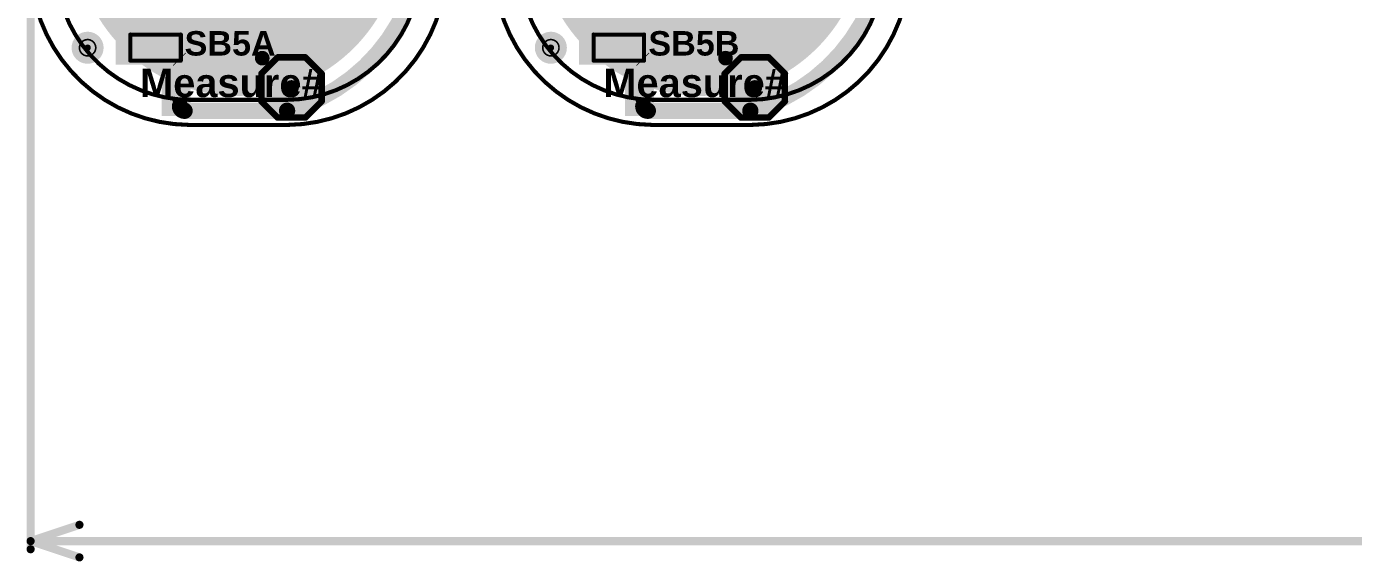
# Model space of a CAD drawing. Header units: inches. Extents: x -4.2 to 12.6, y -6.1 to 3.
# Drawn here: x -3.723 to -2.094, y -6.019 to -5.362 of the extents above; entities that cross this region are included whole.
import ezdxf

# ---------------------------------------------------------------- set-up
doc = ezdxf.new("R2010")
doc.units = ezdxf.units.IN
doc.header["$MEASUREMENT"] = 0
for name, color, linetype in [('Board Outline', 216, 'Continuous'), ('Bottom Layer', 5, 'Continuous'), ('Bottom Overlay', 54, 'Continuous'), ('Bottom Paste', 16, 'Continuous'), ('Dimension', 6, 'Continuous'), ('Drill Drawing', 1, 'Continuous'), ('Flex_Ribbon Bottom Coverlay', 6, 'Continuous'), ('Flex_Ribbon Top Overlay', 2, 'Continuous'), ('Pad Holes', 156, 'Continuous'), ('Top Layer', 1, 'Continuous'), ('Top Paste', 8, 'Continuous'), ('Top Solder', 216, 'Continuous'), ('Via Holes', 16, 'Continuous')]:
    doc.layers.add(name, color=color, linetype=linetype)
doc.styles.add('Arial_Bold', font='', dxfattribs={"height": 0.2})
doc.styles.get('Arial_Bold').set_extended_font_data('Arial', bold=True)

# ---------------------------------------------------------------- blocks, each defined once
blk = doc.blocks.new('_EMG________B_2')
at = {"layer": 'Bottom Layer'}
h = blk.add_hatch(color=5, dxfattribs=at)
edge = h.paths.add_edge_path()
edge.add_arc((0, 0.3932), 0.1969, 0, 360)
h = blk.add_hatch(color=5, dxfattribs=at)
edge = h.paths.add_edge_path()
edge.add_arc((-0.1142, 0.0005), 0.0827, 90, 270)
edge.add_line((-0.1142, -0.0822), (0.1142, -0.0822))
edge.add_arc((0.1142, 0.0005), 0.0827, 270, 450)
edge.add_line((0.1142, 0.0832), (-0.1142, 0.0832))
h = blk.add_hatch(color=5, dxfattribs=at)
edge = h.paths.add_edge_path()
edge.add_arc((0, -0.3932), 0.1969, 0, 360)
at = {"layer": 'Bottom Paste'}
h = blk.add_hatch(color=16, dxfattribs=at)
edge = h.paths.add_edge_path()
edge.add_arc((0, 0.3932), 0.1969, 0, 360)
h = blk.add_hatch(color=16, dxfattribs=at)
edge = h.paths.add_edge_path()
edge.add_arc((-0.1142, 0.0005), 0.0827, 90, 270)
edge.add_line((-0.1142, -0.0822), (0.1142, -0.0822))
edge.add_arc((0.1142, 0.0005), 0.0827, 270, 450)
edge.add_line((0.1142, 0.0832), (-0.1142, 0.0832))
h = blk.add_hatch(color=16, dxfattribs=at)
edge = h.paths.add_edge_path()
edge.add_arc((0, -0.3932), 0.1969, 0, 360)
at = {"layer": 'Flex_Ribbon Bottom Coverlay'}
h = blk.add_hatch(color=6, dxfattribs=at)
edge = h.paths.add_edge_path()
edge.add_arc((0, 0.3932), 0.2009, 0, 360)
h = blk.add_hatch(color=6, dxfattribs=at)
edge = h.paths.add_edge_path()
edge.add_arc((0, 0.3932), 0.2009, 0, 360)
h = blk.add_hatch(color=6, dxfattribs=at)
edge = h.paths.add_edge_path()
edge.add_arc((-0.1142, 0.0005), 0.0867, 90, 270)
edge.add_line((-0.1142, -0.0862), (0.1142, -0.0862))
edge.add_arc((0.1142, 0.0005), 0.0867, 270, 450)
edge.add_line((0.1142, 0.0872), (-0.1142, 0.0872))
h = blk.add_hatch(color=6, dxfattribs=at)
edge = h.paths.add_edge_path()
edge.add_arc((-0.1142, 0.0005), 0.0867, 90, 270)
edge.add_line((-0.1142, -0.0862), (0.1142, -0.0862))
edge.add_arc((0.1142, 0.0005), 0.0867, 270, 450)
edge.add_line((0.1142, 0.0872), (-0.1142, 0.0872))
h = blk.add_hatch(color=6, dxfattribs=at)
edge = h.paths.add_edge_path()
edge.add_arc((0, -0.3932), 0.2009, 0, 360)
h = blk.add_hatch(color=6, dxfattribs=at)
edge = h.paths.add_edge_path()
edge.add_arc((0, -0.3932), 0.2009, 0, 360)
at = {"layer": 'Bottom Overlay'}
for points in [[(-0.2237, 0.4317, 0.005, 0.005, -0.414214), (-0.0603, 0.5989, 0.005, 0.005, 0)], [(-0.0603, 0.5989, 0.005, 0.005, 0), (0.0603, 0.5989, 0.005, 0.005, 0)], [(0.0603, 0.5989, 0.005, 0.005, -0.414214), (0.2238, 0.4317, 0.005, 0.005, 0)], [(-0.2237, -0.4317, 0.005, 0.005, 0), (-0.2237, 0.4317, 0.005, 0.005, 0)], [(0.2238, -0.4317, 0.005, 0.005, 0), (0.2238, 0.4317, 0.005, 0.005, 0)], [(-0.0603, -0.5989, 0.005, 0.005, -0.414214), (-0.2237, -0.4317, 0.005, 0.005, 0)], [(0.2238, -0.4317, 0.005, 0.005, -0.414214), (0.0603, -0.5989, 0.005, 0.005, 0)], [(-0.0603, -0.5989, 0.005, 0.005, 0), (0.0603, -0.5989, 0.005, 0.005, 0)]]:
    blk.add_lwpolyline(points, format="xyseb", dxfattribs=at)
for points in [[(-0.0615, 0.5989, 0.0025, 0.0025, 1), (-0.059, 0.5989, 0.0025, 0.0025, 1)], [(-0.0615, 0.5989, 0.0025, 0.0025, 1), (-0.059, 0.5989, 0.0025, 0.0025, 1)], [(0.059, 0.5989, 0.0025, 0.0025, 1), (0.0615, 0.5989, 0.0025, 0.0025, 1)], [(0.059, 0.5989, 0.0025, 0.0025, 1), (0.0615, 0.5989, 0.0025, 0.0025, 1)], [(-0.225, 0.4317, 0.0025, 0.0025, 1), (-0.2225, 0.4317, 0.0025, 0.0025, 1)], [(-0.225, 0.4317, 0.0025, 0.0025, 1), (-0.2225, 0.4317, 0.0025, 0.0025, 1)], [(0.2225, 0.4317, 0.0025, 0.0025, 1), (0.225, 0.4317, 0.0025, 0.0025, 1)], [(0.2225, 0.4317, 0.0025, 0.0025, 1), (0.225, 0.4317, 0.0025, 0.0025, 1)], [(-0.225, -0.4317, 0.0025, 0.0025, 1), (-0.2225, -0.4317, 0.0025, 0.0025, 1)], [(-0.225, -0.4317, 0.0025, 0.0025, 1), (-0.2225, -0.4317, 0.0025, 0.0025, 1)], [(0.2225, -0.4317, 0.0025, 0.0025, 1), (0.225, -0.4317, 0.0025, 0.0025, 1)], [(0.2225, -0.4317, 0.0025, 0.0025, 1), (0.225, -0.4317, 0.0025, 0.0025, 1)], [(-0.0615, -0.5989, 0.0025, 0.0025, 1), (-0.059, -0.5989, 0.0025, 0.0025, 1)], [(-0.0615, -0.5989, 0.0025, 0.0025, 1), (-0.059, -0.5989, 0.0025, 0.0025, 1)], [(0.059, -0.5989, 0.0025, 0.0025, 1), (0.0615, -0.5989, 0.0025, 0.0025, 1)], [(0.059, -0.5989, 0.0025, 0.0025, 1), (0.0615, -0.5989, 0.0025, 0.0025, 1)]]:
    blk.add_lwpolyline(points, format="xyseb", close=True, dxfattribs=at)
blk = doc.blocks.new('S______B______0402_8')
at = {"layer": 'Top Layer'}
for points in [[(-0.0275, -0.0125), (-0.0275, 0.0125), (-0.0095, 0.0125), (-0.0095, -0.0125)], [(0.0095, -0.0125), (0.0095, 0.0125), (0.0275, 0.0125), (0.0275, -0.0125)]]:
    blk.add_hatch(color=1, dxfattribs=at).paths.add_polyline_path(points)
at = {"layer": 'Top Paste'}
for points in [[(-0.0275, -0.0125), (-0.0275, 0.0125), (-0.0095, 0.0125), (-0.0095, -0.0125)], [(0.0095, -0.0125), (0.0095, 0.0125), (0.0275, 0.0125), (0.0275, -0.0125)]]:
    blk.add_hatch(color=8, dxfattribs=at).paths.add_polyline_path(points)
at = {"layer": 'Top Solder'}
for points in [[(-0.0297, -0.0147), (-0.0297, 0.0147), (-0.0073, 0.0147), (-0.0073, -0.0147)], [(-0.0297, -0.0147), (-0.0297, 0.0147), (-0.0073, 0.0147), (-0.0073, -0.0147)], [(0.0073, -0.0147), (0.0073, 0.0147), (0.0297, 0.0147), (0.0297, -0.0147)], [(0.0073, -0.0147), (0.0073, 0.0147), (0.0297, 0.0147), (0.0297, -0.0147)]]:
    blk.add_hatch(color=216, dxfattribs=at).paths.add_polyline_path(points)
at = {"layer": 'Flex_Ribbon Top Overlay'}
for points in [[(-0.031, 0.016, 0.005, 0.005, 0), (0.031, 0.016, 0.005, 0.005, 0)], [(-0.031, -0.016, 0.005, 0.005, 0), (-0.031, 0.016, 0.005, 0.005, 0)], [(0.031, -0.016, 0.005, 0.005, 0), (0.031, 0.016, 0.005, 0.005, 0)], [(-0.031, -0.016, 0.005, 0.005, 0), (0.031, -0.016, 0.005, 0.005, 0)], [(-0.032, -0.017, 0.000127, 0.000127, 0), (0.032, -0.017, 0.000127, 0.000127, 0)]]:
    blk.add_lwpolyline(points, format="xyseb", dxfattribs=at)
for points in [[(-0.0323, 0.016, 0.0025, 0.0025, 1), (-0.0297, 0.016, 0.0025, 0.0025, 1)], [(-0.0323, 0.016, 0.0025, 0.0025, 1), (-0.0297, 0.016, 0.0025, 0.0025, 1)], [(0.0297, 0.016, 0.0025, 0.0025, 1), (0.0323, 0.016, 0.0025, 0.0025, 1)], [(0.0297, 0.016, 0.0025, 0.0025, 1), (0.0323, 0.016, 0.0025, 0.0025, 1)], [(-0.0323, -0.016, 0.0025, 0.0025, 1), (-0.0297, -0.016, 0.0025, 0.0025, 1)], [(-0.0323, -0.016, 0.0025, 0.0025, 1), (-0.0297, -0.016, 0.0025, 0.0025, 1)], [(0.0297, -0.016, 0.0025, 0.0025, 1), (0.0323, -0.016, 0.0025, 0.0025, 1)], [(0.0297, -0.016, 0.0025, 0.0025, 1), (0.0323, -0.016, 0.0025, 0.0025, 1)], [(-0.032, -0.017, 0.0000635, 0.0000635, 1), (-0.032, -0.017, 0.0000635, 0.0000635, 1)], [(0.032, -0.017, 0.0000635, 0.0000635, 1), (0.032, -0.017, 0.0000635, 0.0000635, 1)]]:
    blk.add_lwpolyline(points, format="xyseb", close=True, dxfattribs=at)
blk = doc.blocks.new('T__________25')
at = {"layer": 'Top Layer'}
blk.add_hatch(color=1, dxfattribs=at).paths.add_polyline_path([(0.015, 0.03), (-0.015, 0.03), (-0.03, 0.015), (-0.03, -0.015), (-0.015, -0.03), (0.015, -0.03), (0.03, -0.015), (0.03, 0.015)])
at = {"layer": 'Top Paste'}
blk.add_hatch(color=8, dxfattribs=at).paths.add_polyline_path([(0.015, 0.03), (-0.015, 0.03), (-0.03, 0.015), (-0.03, -0.015), (-0.015, -0.03), (0.015, -0.03), (0.03, -0.015), (0.03, 0.015)])
at = {"layer": 'Top Solder'}
blk.add_hatch(color=216, dxfattribs=at).paths.add_polyline_path([(0.017, 0.034), (-0.017, 0.034), (-0.034, 0.017), (-0.034, -0.017), (-0.017, -0.034), (0.017, -0.034), (0.034, -0.017), (0.034, 0.017)])
blk.add_hatch(color=216, dxfattribs=at).paths.add_polyline_path([(0.017, 0.034), (-0.017, 0.034), (-0.034, 0.017), (-0.034, -0.017), (-0.017, -0.034), (0.017, -0.034), (0.034, -0.017), (0.034, 0.017)])
at = {"layer": 'Flex_Ribbon Top Overlay'}
for points in [[(-0.017, 0.037, 0.00787, 0.00787, 0), (-0.037, 0.017, 0.00787, 0.00787, 0)], [(0.017, 0.037, 0.00787, 0.00787, 0), (-0.017, 0.037, 0.00787, 0.00787, 0)], [(0.017, 0.037, 0.00787, 0.00787, 0), (-0.017, 0.037, 0.00787, 0.00787, 0)], [(0.037, 0.017, 0.00787, 0.00787, 0), (0.017, 0.037, 0.00787, 0.00787, 0)], [(-0.037, 0.017, 0.00787, 0.00787, 0), (-0.037, -0.017, 0.00787, 0.00787, 0)], [(0.037, 0.017, 0.00787, 0.00787, 0), (0.037, -0.017, 0.00787, 0.00787, 0)], [(-0.017, -0.037, 0.00787, 0.00787, 0), (-0.037, -0.017, 0.00787, 0.00787, 0)], [(0.037, -0.017, 0.00787, 0.00787, 0), (0.017, -0.037, 0.00787, 0.00787, 0)], [(0.017, -0.037, 0.00787, 0.00787, 0), (-0.017, -0.037, 0.00787, 0.00787, 0)], [(0.017, -0.037, 0.00787, 0.00787, 0), (-0.017, -0.037, 0.00787, 0.00787, 0)]]:
    blk.add_lwpolyline(points, format="xyseb", dxfattribs=at)
for points in [[(-0.019, 0.037, 0.00394, 0.00394, 1), (-0.015, 0.037, 0.00394, 0.00394, 1)], [(-0.019, 0.037, 0.00394, 0.00394, 1), (-0.015, 0.037, 0.00394, 0.00394, 1)], [(-0.019, 0.037, 0.00394, 0.00394, 1), (-0.015, 0.037, 0.00394, 0.00394, 1)], [(0.015, 0.037, 0.00394, 0.00394, 1), (0.019, 0.037, 0.00394, 0.00394, 1)], [(0.015, 0.037, 0.00394, 0.00394, 1), (0.019, 0.037, 0.00394, 0.00394, 1)], [(0.015, 0.037, 0.00394, 0.00394, 1), (0.019, 0.037, 0.00394, 0.00394, 1)], [(-0.039, 0.017, 0.00394, 0.00394, 1), (-0.035, 0.017, 0.00394, 0.00394, 1)], [(-0.039, 0.017, 0.00394, 0.00394, 1), (-0.035, 0.017, 0.00394, 0.00394, 1)], [(0.035, 0.017, 0.00394, 0.00394, 1), (0.039, 0.017, 0.00394, 0.00394, 1)], [(0.035, 0.017, 0.00394, 0.00394, 1), (0.039, 0.017, 0.00394, 0.00394, 1)], [(-0.039, -0.017, 0.00394, 0.00394, 1), (-0.035, -0.017, 0.00394, 0.00394, 1)], [(-0.039, -0.017, 0.00394, 0.00394, 1), (-0.035, -0.017, 0.00394, 0.00394, 1)], [(0.035, -0.017, 0.00394, 0.00394, 1), (0.039, -0.017, 0.00394, 0.00394, 1)], [(0.035, -0.017, 0.00394, 0.00394, 1), (0.039, -0.017, 0.00394, 0.00394, 1)], [(-0.019, -0.037, 0.00394, 0.00394, 1), (-0.015, -0.037, 0.00394, 0.00394, 1)], [(-0.019, -0.037, 0.00394, 0.00394, 1), (-0.015, -0.037, 0.00394, 0.00394, 1)], [(-0.019, -0.037, 0.00394, 0.00394, 1), (-0.015, -0.037, 0.00394, 0.00394, 1)], [(0.015, -0.037, 0.00394, 0.00394, 1), (0.019, -0.037, 0.00394, 0.00394, 1)], [(0.015, -0.037, 0.00394, 0.00394, 1), (0.019, -0.037, 0.00394, 0.00394, 1)], [(0.015, -0.037, 0.00394, 0.00394, 1), (0.019, -0.037, 0.00394, 0.00394, 1)]]:
    blk.add_lwpolyline(points, format="xyseb", close=True, dxfattribs=at)
blk = doc.blocks.new('S______B______0402_76')
at = {"layer": 'Top Layer'}
for points in [[(-0.0275, -0.0125), (-0.0275, 0.0125), (-0.0095, 0.0125), (-0.0095, -0.0125)], [(0.0095, -0.0125), (0.0095, 0.0125), (0.0275, 0.0125), (0.0275, -0.0125)]]:
    blk.add_hatch(color=1, dxfattribs=at).paths.add_polyline_path(points)
at = {"layer": 'Top Paste'}
for points in [[(-0.0275, -0.0125), (-0.0275, 0.0125), (-0.0095, 0.0125), (-0.0095, -0.0125)], [(0.0095, -0.0125), (0.0095, 0.0125), (0.0275, 0.0125), (0.0275, -0.0125)]]:
    blk.add_hatch(color=8, dxfattribs=at).paths.add_polyline_path(points)
at = {"layer": 'Top Solder'}
for points in [[(-0.0297, -0.0147), (-0.0297, 0.0147), (-0.0073, 0.0147), (-0.0073, -0.0147)], [(-0.0297, -0.0147), (-0.0297, 0.0147), (-0.0073, 0.0147), (-0.0073, -0.0147)], [(0.0073, -0.0147), (0.0073, 0.0147), (0.0297, 0.0147), (0.0297, -0.0147)], [(0.0073, -0.0147), (0.0073, 0.0147), (0.0297, 0.0147), (0.0297, -0.0147)]]:
    blk.add_hatch(color=216, dxfattribs=at).paths.add_polyline_path(points)
at = {"layer": 'Flex_Ribbon Top Overlay'}
for points in [[(-0.031, -0.016, 0.005, 0.005, 0), (-0.031, 0.016, 0.005, 0.005, 0)], [(-0.031, 0.016, 0.005, 0.005, 0), (0.031, 0.016, 0.005, 0.005, 0)], [(0.031, -0.016, 0.005, 0.005, 0), (0.031, 0.016, 0.005, 0.005, 0)], [(-0.031, -0.016, 0.005, 0.005, 0), (0.031, -0.016, 0.005, 0.005, 0)], [(-0.032, -0.017, 0.000127, 0.000127, 0), (0.032, -0.017, 0.000127, 0.000127, 0)]]:
    blk.add_lwpolyline(points, format="xyseb", dxfattribs=at)
for points in [[(-0.0323, 0.016, 0.0025, 0.0025, 1), (-0.0297, 0.016, 0.0025, 0.0025, 1)], [(-0.0323, 0.016, 0.0025, 0.0025, 1), (-0.0297, 0.016, 0.0025, 0.0025, 1)], [(0.0297, 0.016, 0.0025, 0.0025, 1), (0.0323, 0.016, 0.0025, 0.0025, 1)], [(0.0297, 0.016, 0.0025, 0.0025, 1), (0.0323, 0.016, 0.0025, 0.0025, 1)], [(-0.0323, -0.016, 0.0025, 0.0025, 1), (-0.0297, -0.016, 0.0025, 0.0025, 1)], [(-0.0323, -0.016, 0.0025, 0.0025, 1), (-0.0297, -0.016, 0.0025, 0.0025, 1)], [(0.0297, -0.016, 0.0025, 0.0025, 1), (0.0323, -0.016, 0.0025, 0.0025, 1)], [(0.0297, -0.016, 0.0025, 0.0025, 1), (0.0323, -0.016, 0.0025, 0.0025, 1)], [(-0.032, -0.017, 0.0000635, 0.0000635, 1), (-0.032, -0.017, 0.0000635, 0.0000635, 1)], [(0.032, -0.017, 0.0000635, 0.0000635, 1), (0.032, -0.017, 0.0000635, 0.0000635, 1)]]:
    blk.add_lwpolyline(points, format="xyseb", close=True, dxfattribs=at)
blk = doc.blocks.new('T__________195')
at = {"layer": 'Top Layer'}
blk.add_hatch(color=1, dxfattribs=at).paths.add_polyline_path([(0.015, 0.03), (-0.015, 0.03), (-0.03, 0.015), (-0.03, -0.015), (-0.015, -0.03), (0.015, -0.03), (0.03, -0.015), (0.03, 0.015)])
at = {"layer": 'Top Paste'}
blk.add_hatch(color=8, dxfattribs=at).paths.add_polyline_path([(0.015, 0.03), (-0.015, 0.03), (-0.03, 0.015), (-0.03, -0.015), (-0.015, -0.03), (0.015, -0.03), (0.03, -0.015), (0.03, 0.015)])
at = {"layer": 'Top Solder'}
blk.add_hatch(color=216, dxfattribs=at).paths.add_polyline_path([(0.017, 0.034), (-0.017, 0.034), (-0.034, 0.017), (-0.034, -0.017), (-0.017, -0.034), (0.017, -0.034), (0.034, -0.017), (0.034, 0.017)])
blk.add_hatch(color=216, dxfattribs=at).paths.add_polyline_path([(0.017, 0.034), (-0.017, 0.034), (-0.034, 0.017), (-0.034, -0.017), (-0.017, -0.034), (0.017, -0.034), (0.034, -0.017), (0.034, 0.017)])
at = {"layer": 'Flex_Ribbon Top Overlay'}
for points in [[(-0.017, 0.037, 0.00787, 0.00787, 0), (-0.037, 0.017, 0.00787, 0.00787, 0)], [(0.017, 0.037, 0.00787, 0.00787, 0), (-0.017, 0.037, 0.00787, 0.00787, 0)], [(0.017, 0.037, 0.00787, 0.00787, 0), (-0.017, 0.037, 0.00787, 0.00787, 0)], [(0.037, 0.017, 0.00787, 0.00787, 0), (0.017, 0.037, 0.00787, 0.00787, 0)], [(-0.037, 0.017, 0.00787, 0.00787, 0), (-0.037, -0.017, 0.00787, 0.00787, 0)], [(0.037, 0.017, 0.00787, 0.00787, 0), (0.037, -0.017, 0.00787, 0.00787, 0)], [(-0.017, -0.037, 0.00787, 0.00787, 0), (-0.037, -0.017, 0.00787, 0.00787, 0)], [(0.037, -0.017, 0.00787, 0.00787, 0), (0.017, -0.037, 0.00787, 0.00787, 0)], [(0.017, -0.037, 0.00787, 0.00787, 0), (-0.017, -0.037, 0.00787, 0.00787, 0)], [(0.017, -0.037, 0.00787, 0.00787, 0), (-0.017, -0.037, 0.00787, 0.00787, 0)]]:
    blk.add_lwpolyline(points, format="xyseb", dxfattribs=at)
for points in [[(-0.019, 0.037, 0.00394, 0.00394, 1), (-0.015, 0.037, 0.00394, 0.00394, 1)], [(-0.019, 0.037, 0.00394, 0.00394, 1), (-0.015, 0.037, 0.00394, 0.00394, 1)], [(-0.019, 0.037, 0.00394, 0.00394, 1), (-0.015, 0.037, 0.00394, 0.00394, 1)], [(0.015, 0.037, 0.00394, 0.00394, 1), (0.019, 0.037, 0.00394, 0.00394, 1)], [(0.015, 0.037, 0.00394, 0.00394, 1), (0.019, 0.037, 0.00394, 0.00394, 1)], [(0.015, 0.037, 0.00394, 0.00394, 1), (0.019, 0.037, 0.00394, 0.00394, 1)], [(-0.039, 0.017, 0.00394, 0.00394, 1), (-0.035, 0.017, 0.00394, 0.00394, 1)], [(-0.039, 0.017, 0.00394, 0.00394, 1), (-0.035, 0.017, 0.00394, 0.00394, 1)], [(0.035, 0.017, 0.00394, 0.00394, 1), (0.039, 0.017, 0.00394, 0.00394, 1)], [(0.035, 0.017, 0.00394, 0.00394, 1), (0.039, 0.017, 0.00394, 0.00394, 1)], [(-0.039, -0.017, 0.00394, 0.00394, 1), (-0.035, -0.017, 0.00394, 0.00394, 1)], [(-0.039, -0.017, 0.00394, 0.00394, 1), (-0.035, -0.017, 0.00394, 0.00394, 1)], [(0.035, -0.017, 0.00394, 0.00394, 1), (0.039, -0.017, 0.00394, 0.00394, 1)], [(0.035, -0.017, 0.00394, 0.00394, 1), (0.039, -0.017, 0.00394, 0.00394, 1)], [(-0.019, -0.037, 0.00394, 0.00394, 1), (-0.015, -0.037, 0.00394, 0.00394, 1)], [(-0.019, -0.037, 0.00394, 0.00394, 1), (-0.015, -0.037, 0.00394, 0.00394, 1)], [(-0.019, -0.037, 0.00394, 0.00394, 1), (-0.015, -0.037, 0.00394, 0.00394, 1)], [(0.015, -0.037, 0.00394, 0.00394, 1), (0.019, -0.037, 0.00394, 0.00394, 1)], [(0.015, -0.037, 0.00394, 0.00394, 1), (0.019, -0.037, 0.00394, 0.00394, 1)], [(0.015, -0.037, 0.00394, 0.00394, 1), (0.019, -0.037, 0.00394, 0.00394, 1)]]:
    blk.add_lwpolyline(points, format="xyseb", close=True, dxfattribs=at)
blk = doc.blocks.new('_EMG________B_202')
at = {"layer": 'Bottom Layer'}
h = blk.add_hatch(color=5, dxfattribs=at)
edge = h.paths.add_edge_path()
edge.add_arc((0, 0.3932), 0.1969, 0, 360)
h = blk.add_hatch(color=5, dxfattribs=at)
edge = h.paths.add_edge_path()
edge.add_arc((-0.1142, 0.0005), 0.0827, 90, 270)
edge.add_line((-0.1142, -0.0822), (0.1142, -0.0822))
edge.add_arc((0.1142, 0.0005), 0.0827, 270, 450)
edge.add_line((0.1142, 0.0832), (-0.1142, 0.0832))
h = blk.add_hatch(color=5, dxfattribs=at)
edge = h.paths.add_edge_path()
edge.add_arc((0, -0.3932), 0.1969, 0, 360)
at = {"layer": 'Bottom Paste'}
h = blk.add_hatch(color=16, dxfattribs=at)
edge = h.paths.add_edge_path()
edge.add_arc((0, 0.3932), 0.1969, 0, 360)
h = blk.add_hatch(color=16, dxfattribs=at)
edge = h.paths.add_edge_path()
edge.add_arc((-0.1142, 0.0005), 0.0827, 90, 270)
edge.add_line((-0.1142, -0.0822), (0.1142, -0.0822))
edge.add_arc((0.1142, 0.0005), 0.0827, 270, 450)
edge.add_line((0.1142, 0.0832), (-0.1142, 0.0832))
h = blk.add_hatch(color=16, dxfattribs=at)
edge = h.paths.add_edge_path()
edge.add_arc((0, -0.3932), 0.1969, 0, 360)
at = {"layer": 'Flex_Ribbon Bottom Coverlay'}
h = blk.add_hatch(color=6, dxfattribs=at)
edge = h.paths.add_edge_path()
edge.add_arc((0, 0.3932), 0.2009, 0, 360)
h = blk.add_hatch(color=6, dxfattribs=at)
edge = h.paths.add_edge_path()
edge.add_arc((0, 0.3932), 0.2009, 0, 360)
h = blk.add_hatch(color=6, dxfattribs=at)
edge = h.paths.add_edge_path()
edge.add_arc((-0.1142, 0.0005), 0.0867, 90, 270)
edge.add_line((-0.1142, -0.0862), (0.1142, -0.0862))
edge.add_arc((0.1142, 0.0005), 0.0867, 270, 450)
edge.add_line((0.1142, 0.0872), (-0.1142, 0.0872))
h = blk.add_hatch(color=6, dxfattribs=at)
edge = h.paths.add_edge_path()
edge.add_arc((-0.1142, 0.0005), 0.0867, 90, 270)
edge.add_line((-0.1142, -0.0862), (0.1142, -0.0862))
edge.add_arc((0.1142, 0.0005), 0.0867, 270, 450)
edge.add_line((0.1142, 0.0872), (-0.1142, 0.0872))
h = blk.add_hatch(color=6, dxfattribs=at)
edge = h.paths.add_edge_path()
edge.add_arc((0, -0.3932), 0.2009, 0, 360)
h = blk.add_hatch(color=6, dxfattribs=at)
edge = h.paths.add_edge_path()
edge.add_arc((0, -0.3932), 0.2009, 0, 360)
at = {"layer": 'Bottom Overlay'}
for points in [[(-0.2237, 0.4317, 0.005, 0.005, -0.414214), (-0.0603, 0.5989, 0.005, 0.005, 0)], [(-0.0603, 0.5989, 0.005, 0.005, 0), (0.0603, 0.5989, 0.005, 0.005, 0)], [(0.0603, 0.5989, 0.005, 0.005, -0.414214), (0.2238, 0.4317, 0.005, 0.005, 0)], [(-0.2237, -0.4317, 0.005, 0.005, 0), (-0.2237, 0.4317, 0.005, 0.005, 0)], [(0.2238, -0.4317, 0.005, 0.005, 0), (0.2238, 0.4317, 0.005, 0.005, 0)], [(-0.0603, -0.5989, 0.005, 0.005, -0.414214), (-0.2237, -0.4317, 0.005, 0.005, 0)], [(0.2238, -0.4317, 0.005, 0.005, -0.414214), (0.0603, -0.5989, 0.005, 0.005, 0)], [(-0.0603, -0.5989, 0.005, 0.005, 0), (0.0603, -0.5989, 0.005, 0.005, 0)]]:
    blk.add_lwpolyline(points, format="xyseb", dxfattribs=at)
for points in [[(-0.0615, 0.5989, 0.0025, 0.0025, 1), (-0.059, 0.5989, 0.0025, 0.0025, 1)], [(-0.0615, 0.5989, 0.0025, 0.0025, 1), (-0.059, 0.5989, 0.0025, 0.0025, 1)], [(0.059, 0.5989, 0.0025, 0.0025, 1), (0.0615, 0.5989, 0.0025, 0.0025, 1)], [(0.059, 0.5989, 0.0025, 0.0025, 1), (0.0615, 0.5989, 0.0025, 0.0025, 1)], [(-0.225, 0.4317, 0.0025, 0.0025, 1), (-0.2225, 0.4317, 0.0025, 0.0025, 1)], [(-0.225, 0.4317, 0.0025, 0.0025, 1), (-0.2225, 0.4317, 0.0025, 0.0025, 1)], [(0.2225, 0.4317, 0.0025, 0.0025, 1), (0.225, 0.4317, 0.0025, 0.0025, 1)], [(0.2225, 0.4317, 0.0025, 0.0025, 1), (0.225, 0.4317, 0.0025, 0.0025, 1)], [(-0.225, -0.4317, 0.0025, 0.0025, 1), (-0.2225, -0.4317, 0.0025, 0.0025, 1)], [(-0.225, -0.4317, 0.0025, 0.0025, 1), (-0.2225, -0.4317, 0.0025, 0.0025, 1)], [(0.2225, -0.4317, 0.0025, 0.0025, 1), (0.225, -0.4317, 0.0025, 0.0025, 1)], [(0.2225, -0.4317, 0.0025, 0.0025, 1), (0.225, -0.4317, 0.0025, 0.0025, 1)], [(-0.0615, -0.5989, 0.0025, 0.0025, 1), (-0.059, -0.5989, 0.0025, 0.0025, 1)], [(-0.0615, -0.5989, 0.0025, 0.0025, 1), (-0.059, -0.5989, 0.0025, 0.0025, 1)], [(0.059, -0.5989, 0.0025, 0.0025, 1), (0.0615, -0.5989, 0.0025, 0.0025, 1)], [(0.059, -0.5989, 0.0025, 0.0025, 1), (0.0615, -0.5989, 0.0025, 0.0025, 1)]]:
    blk.add_lwpolyline(points, format="xyseb", close=True, dxfattribs=at)

msp = doc.modelspace()

# ---------------------------------------------------------------- hatches: boundary and pattern name
at = {"layer": 'Bottom Layer'}
h = msp.add_hatch(color=5, dxfattribs=at)
edge = h.paths.add_edge_path()
edge.add_arc((-3.5349, -5.4598), 0.0118, 0, 360)
h = msp.add_hatch(color=5, dxfattribs=at)
edge = h.paths.add_edge_path()
edge.add_arc((-2.9659, -5.4598), 0.0118, 0, 360)
at = {"layer": 'Flex_Ribbon Bottom Coverlay'}
h = msp.add_hatch(color=6, dxfattribs=at)
edge = h.paths.add_edge_path()
edge.add_arc((-3.6484, -5.388), 0.004, 0, 360)
h = msp.add_hatch(color=6, dxfattribs=at)
edge = h.paths.add_edge_path()
edge.add_arc((-3.6484, -5.388), 0.004, 0, 360)
h = msp.add_hatch(color=6, dxfattribs=at)
edge = h.paths.add_edge_path()
edge.add_arc((-3.0794, -5.388), 0.004, 0, 360)
h = msp.add_hatch(color=6, dxfattribs=at)
edge = h.paths.add_edge_path()
edge.add_arc((-3.0794, -5.388), 0.004, 0, 360)
at = {"layer": 'Pad Holes'}
h = msp.add_hatch(color=7, dxfattribs=at)
edge = h.paths.add_edge_path()
edge.add_arc((-3.6484, -5.388), 0.0197, 0, 360)
h = msp.add_hatch(color=7, dxfattribs=at)
edge = h.paths.add_edge_path()
edge.add_arc((-3.0794, -5.388), 0.0197, 0, 360)
at = {"layer": 'Top Layer'}
for points in [[(-3.6139, -5.4088), (-3.5739, -5.4088), (-3.5739, -5.2778), (-3.6139, -5.2778)], [(-3.0449, -5.4088), (-3.0049, -5.4088), (-3.0049, -5.2778), (-3.0449, -5.2778)], [(-3.5575, -5.3738), (-3.5575, -5.4718), (-3.5219, -5.4718), (-3.5219, -5.3738)], [(-2.9885, -5.3738), (-2.9885, -5.4718), (-2.9529, -5.4718), (-2.9529, -5.3738)]]:
    msp.add_hatch(color=1, dxfattribs=at).paths.add_polyline_path(points)
h = msp.add_hatch(color=1, dxfattribs=at)
edge = h.paths.add_edge_path()
edge.add_arc((-3.5349, -5.4598), 0.0118, 0, 360)
h = msp.add_hatch(color=1, dxfattribs=at)
edge = h.paths.add_edge_path()
edge.add_arc((-2.9659, -5.4598), 0.0118, 0, 360)
at = {"layer": 'Top Solder'}
h = msp.add_hatch(color=216, dxfattribs=at)
edge = h.paths.add_edge_path()
edge.add_arc((-3.6484, -5.388), 0.004, 0, 360)
h = msp.add_hatch(color=216, dxfattribs=at)
edge = h.paths.add_edge_path()
edge.add_arc((-3.6484, -5.388), 0.004, 0, 360)
h = msp.add_hatch(color=216, dxfattribs=at)
edge = h.paths.add_edge_path()
edge.add_arc((-3.0794, -5.388), 0.004, 0, 360)
h = msp.add_hatch(color=216, dxfattribs=at)
edge = h.paths.add_edge_path()
edge.add_arc((-3.0794, -5.388), 0.004, 0, 360)
at = {"layer": 'Via Holes'}
h = msp.add_hatch(color=7, dxfattribs=at)
edge = h.paths.add_edge_path()
edge.add_arc((-3.5349, -5.4598), 0.00591, 0, 360)
h = msp.add_hatch(color=7, dxfattribs=at)
edge = h.paths.add_edge_path()
edge.add_arc((-2.9659, -5.4598), 0.00591, 0, 360)

# ---------------------------------------------------------------- linework, layer by layer
at = {"layer": 'Board Outline'}
for points in [[(-3.5238, -5.4828, 0.005, 0.005, -0.414214), (-3.7184, -5.2838, 0.005, 0.005, 0)], [(-3.2079, -5.2838, 0.005, 0.005, -0.414214), (-3.4025, -5.4828, 0.005, 0.005, 0)], [(-2.9548, -5.4828, 0.005, 0.005, -0.414214), (-3.1494, -5.2838, 0.005, 0.005, 0)], [(-2.9548, -5.4828, 0.005, 0.005, -0.414214), (-3.1494, -5.2838, 0.005, 0.005, 0)], [(-2.6389, -5.2838, 0.005, 0.005, -0.414214), (-2.8335, -5.4828, 0.005, 0.005, 0)], [(-2.6389, -5.2838, 0.005, 0.005, -0.414214), (-2.8335, -5.4828, 0.005, 0.005, 0)], [(-3.5238, -5.4828, 0.005, 0.005, 0), (-3.4025, -5.4828, 0.005, 0.005, 0)], [(-2.9548, -5.4828, 0.005, 0.005, 0), (-2.8335, -5.4828, 0.005, 0.005, 0)], [(-2.9548, -5.4828, 0.005, 0.005, 0), (-2.8335, -5.4828, 0.005, 0.005, 0)]]:
    msp.add_lwpolyline(points, format="xyseb", dxfattribs=at)
for points in [[(-3.525, -5.4828, 0.0025, 0.0025, 1), (-3.5225, -5.4828, 0.0025, 0.0025, 1)], [(-3.525, -5.4828, 0.0025, 0.0025, 1), (-3.5225, -5.4828, 0.0025, 0.0025, 1)], [(-3.4038, -5.4828, 0.0025, 0.0025, 1), (-3.4013, -5.4828, 0.0025, 0.0025, 1)], [(-3.4038, -5.4828, 0.0025, 0.0025, 1), (-3.4013, -5.4828, 0.0025, 0.0025, 1)], [(-2.956, -5.4828, 0.0025, 0.0025, 1), (-2.9535, -5.4828, 0.0025, 0.0025, 1)], [(-2.956, -5.4828, 0.0025, 0.0025, 1), (-2.9535, -5.4828, 0.0025, 0.0025, 1)], [(-2.956, -5.4828, 0.0025, 0.0025, 1), (-2.9535, -5.4828, 0.0025, 0.0025, 1)], [(-2.956, -5.4828, 0.0025, 0.0025, 1), (-2.9535, -5.4828, 0.0025, 0.0025, 1)], [(-2.8348, -5.4828, 0.0025, 0.0025, 1), (-2.8323, -5.4828, 0.0025, 0.0025, 1)], [(-2.8348, -5.4828, 0.0025, 0.0025, 1), (-2.8323, -5.4828, 0.0025, 0.0025, 1)], [(-2.8348, -5.4828, 0.0025, 0.0025, 1), (-2.8323, -5.4828, 0.0025, 0.0025, 1)], [(-2.8348, -5.4828, 0.0025, 0.0025, 1), (-2.8323, -5.4828, 0.0025, 0.0025, 1)]]:
    msp.add_lwpolyline(points, format="xyseb", close=True, dxfattribs=at)
at = {"layer": 'Bottom Layer'}
for points in [[(-3.6349, -5.0993, 0.02, 0.02, -1.34747), (-3.4034, -5.4654, 0.02, 0.02, 0)], [(-3.0659, -5.0993, 0.02, 0.02, -1.34747), (-2.8344, -5.4654, 0.02, 0.02, 0)], [(-3.5293, -5.4654, 0.02, 0.02, -0.414214), (-3.5349, -5.4598, 0.02, 0.02, 0)], [(-3.5293, -5.4654, 0.02, 0.02, 0), (-3.4034, -5.4654, 0.02, 0.02, 0)], [(-2.9603, -5.4654, 0.02, 0.02, -0.414214), (-2.9659, -5.4598, 0.02, 0.02, 0)], [(-2.9603, -5.4654, 0.02, 0.02, 0), (-2.8344, -5.4654, 0.02, 0.02, 0)]]:
    msp.add_lwpolyline(points, format="xyseb", dxfattribs=at)
for points in [[(-3.5399, -5.4598, 0.01, 0.01, 1), (-3.5299, -5.4598, 0.01, 0.01, 1)], [(-3.5343, -5.4654, 0.01, 0.01, 1), (-3.5243, -5.4654, 0.01, 0.01, 1)], [(-3.5343, -5.4654, 0.01, 0.01, 1), (-3.5243, -5.4654, 0.01, 0.01, 1)], [(-3.4084, -5.4654, 0.01, 0.01, 1), (-3.3984, -5.4654, 0.01, 0.01, 1)], [(-3.4084, -5.4654, 0.01, 0.01, 1), (-3.3984, -5.4654, 0.01, 0.01, 1)], [(-2.9709, -5.4598, 0.01, 0.01, 1), (-2.9609, -5.4598, 0.01, 0.01, 1)], [(-2.9653, -5.4654, 0.01, 0.01, 1), (-2.9553, -5.4654, 0.01, 0.01, 1)], [(-2.9653, -5.4654, 0.01, 0.01, 1), (-2.9553, -5.4654, 0.01, 0.01, 1)], [(-2.8394, -5.4654, 0.01, 0.01, 1), (-2.8294, -5.4654, 0.01, 0.01, 1)], [(-2.8394, -5.4654, 0.01, 0.01, 1), (-2.8294, -5.4654, 0.01, 0.01, 1)]]:
    msp.add_lwpolyline(points, format="xyseb", close=True, dxfattribs=at)
at = {"layer": 'Dimension'}
for points in [[(-3.7184, -6.004, 0.01, 0.01, 0), (-3.7184, -5.2985, 0.01, 0.01, 0)], [(-3.7184, -5.994, 0.01, 0.01, 0), (-3.6584, -5.974, 0.01, 0.01, 0)], [(-3.7184, -5.994, 0.01, 0.01, 0), (-3.6584, -6.014, 0.01, 0.01, 0)], [(-3.7184, -5.994, 0.01, 0.01, 0), (-0.3637, -5.994, 0.01, 0.01, 0)]]:
    msp.add_lwpolyline(points, format="xyseb", dxfattribs=at)
for points in [[(-3.6609, -5.974, 0.005, 0.005, 1), (-3.6559, -5.974, 0.005, 0.005, 1)], [(-3.7209, -5.994, 0.005, 0.005, 1), (-3.7159, -5.994, 0.005, 0.005, 1)], [(-3.7209, -5.994, 0.005, 0.005, 1), (-3.7159, -5.994, 0.005, 0.005, 1)], [(-3.7209, -5.994, 0.005, 0.005, 1), (-3.7159, -5.994, 0.005, 0.005, 1)], [(-3.7209, -6.004, 0.005, 0.005, 1), (-3.7159, -6.004, 0.005, 0.005, 1)], [(-3.6609, -6.014, 0.005, 0.005, 1), (-3.6559, -6.014, 0.005, 0.005, 1)]]:
    msp.add_lwpolyline(points, format="xyseb", close=True, dxfattribs=at)
at = {"layer": 'Drill Drawing'}
for points in [[(-3.6384, -5.388, 0.002, 0.002, 1), (-3.6584, -5.388, 0.002, 0.002, 1)], [(-3.0694, -5.388, 0.002, 0.002, 1), (-3.0894, -5.388, 0.002, 0.002, 1)], [(-3.6589, -5.388, 0.001, 0.001, 1), (-3.6579, -5.388, 0.001, 0.001, 1)], [(-3.6389, -5.388, 0.001, 0.001, 1), (-3.6379, -5.388, 0.001, 0.001, 1)], [(-3.0899, -5.388, 0.001, 0.001, 1), (-3.0889, -5.388, 0.001, 0.001, 1)], [(-3.0699, -5.388, 0.001, 0.001, 1), (-3.0689, -5.388, 0.001, 0.001, 1)], [(-3.5454, -5.4498, 0.001, 0.001, 1), (-3.5444, -5.4498, 0.001, 0.001, 1)], [(-3.5454, -5.4498, 0.001, 0.001, 1), (-3.5444, -5.4498, 0.001, 0.001, 1)], [(-3.5254, -5.4498, 0.001, 0.001, 1), (-3.5244, -5.4498, 0.001, 0.001, 1)], [(-3.5254, -5.4498, 0.001, 0.001, 1), (-3.5244, -5.4498, 0.001, 0.001, 1)], [(-2.9764, -5.4498, 0.001, 0.001, 1), (-2.9754, -5.4498, 0.001, 0.001, 1)], [(-2.9764, -5.4498, 0.001, 0.001, 1), (-2.9754, -5.4498, 0.001, 0.001, 1)], [(-2.9564, -5.4498, 0.001, 0.001, 1), (-2.9554, -5.4498, 0.001, 0.001, 1)], [(-2.9564, -5.4498, 0.001, 0.001, 1), (-2.9554, -5.4498, 0.001, 0.001, 1)], [(-3.5354, -5.4698, 0.001, 0.001, 1), (-3.5344, -5.4698, 0.001, 0.001, 1)], [(-3.5354, -5.4698, 0.001, 0.001, 1), (-3.5344, -5.4698, 0.001, 0.001, 1)], [(-2.9664, -5.4698, 0.001, 0.001, 1), (-2.9654, -5.4698, 0.001, 0.001, 1)], [(-2.9664, -5.4698, 0.001, 0.001, 1), (-2.9654, -5.4698, 0.001, 0.001, 1)]]:
    msp.add_lwpolyline(points, format="xyseb", close=True, dxfattribs=at)
for points in [[(-3.5449, -5.4498, 0.002, 0.002, 0), (-3.5249, -5.4498, 0.002, 0.002, 0)], [(-3.5449, -5.4498, 0.002, 0.002, 0), (-3.5349, -5.4698, 0.002, 0.002, 0)], [(-3.5349, -5.4698, 0.002, 0.002, 0), (-3.5249, -5.4498, 0.002, 0.002, 0)], [(-2.9759, -5.4498, 0.002, 0.002, 0), (-2.9559, -5.4498, 0.002, 0.002, 0)], [(-2.9759, -5.4498, 0.002, 0.002, 0), (-2.9659, -5.4698, 0.002, 0.002, 0)], [(-2.9659, -5.4698, 0.002, 0.002, 0), (-2.9559, -5.4498, 0.002, 0.002, 0)]]:
    msp.add_lwpolyline(points, format="xyseb", dxfattribs=at)
at = {"layer": 'Top Layer'}
for points in [[(-3.4339, -5.4008, 0.018, 0.018, 0), (-3.4339, -5.1818, 0.018, 0.018, 0)], [(-2.8649, -5.4008, 0.018, 0.018, 0), (-2.8649, -5.1818, 0.018, 0.018, 0)], [(-3.5352, -5.4595, 0.025, 0.025, 0), (-3.5352, -5.4025, 0.025, 0.025, 0)], [(-3.5359, -5.4018, 0.022, 0.022, 0), (-3.5352, -5.4025, 0.022, 0.022, 0)], [(-3.4339, -5.4008, 0.018, 0.018, 0), (-3.3979, -5.4368, 0.018, 0.018, 0)], [(-2.9662, -5.4595, 0.025, 0.025, 0), (-2.9662, -5.4025, 0.025, 0.025, 0)], [(-2.9669, -5.4018, 0.022, 0.022, 0), (-2.9662, -5.4025, 0.022, 0.022, 0)], [(-2.8649, -5.4008, 0.018, 0.018, 0), (-2.8289, -5.4368, 0.018, 0.018, 0)], [(-3.5352, -5.4595, 0.022, 0.022, 0), (-3.5349, -5.4598, 0.022, 0.022, 0)], [(-2.9662, -5.4595, 0.022, 0.022, 0), (-2.9659, -5.4598, 0.022, 0.022, 0)]]:
    msp.add_lwpolyline(points, format="xyseb", dxfattribs=at)
for points in [[(-3.5415, -5.4025, 0.0125, 0.0125, 1), (-3.529, -5.4025, 0.0125, 0.0125, 1)], [(-3.5414, -5.4018, 0.011, 0.011, 1), (-3.5304, -5.4018, 0.011, 0.011, 1)], [(-3.5407, -5.4025, 0.011, 0.011, 1), (-3.5297, -5.4025, 0.011, 0.011, 1)], [(-3.4384, -5.4008, 0.009, 0.009, 1), (-3.4294, -5.4008, 0.009, 0.009, 1)], [(-3.4384, -5.4008, 0.009, 0.009, 1), (-3.4294, -5.4008, 0.009, 0.009, 1)], [(-2.9725, -5.4025, 0.0125, 0.0125, 1), (-2.96, -5.4025, 0.0125, 0.0125, 1)], [(-2.9724, -5.4018, 0.011, 0.011, 1), (-2.9614, -5.4018, 0.011, 0.011, 1)], [(-2.9717, -5.4025, 0.011, 0.011, 1), (-2.9607, -5.4025, 0.011, 0.011, 1)], [(-2.8694, -5.4008, 0.009, 0.009, 1), (-2.8604, -5.4008, 0.009, 0.009, 1)], [(-2.8694, -5.4008, 0.009, 0.009, 1), (-2.8604, -5.4008, 0.009, 0.009, 1)], [(-3.4024, -5.4368, 0.009, 0.009, 1), (-3.3934, -5.4368, 0.009, 0.009, 1)], [(-2.8334, -5.4368, 0.009, 0.009, 1), (-2.8244, -5.4368, 0.009, 0.009, 1)], [(-3.5415, -5.4595, 0.0125, 0.0125, 1), (-3.529, -5.4595, 0.0125, 0.0125, 1)], [(-3.5407, -5.4595, 0.011, 0.011, 1), (-3.5297, -5.4595, 0.011, 0.011, 1)], [(-3.5404, -5.4598, 0.011, 0.011, 1), (-3.5294, -5.4598, 0.011, 0.011, 1)], [(-2.9725, -5.4595, 0.0125, 0.0125, 1), (-2.96, -5.4595, 0.0125, 0.0125, 1)], [(-2.9717, -5.4595, 0.011, 0.011, 1), (-2.9607, -5.4595, 0.011, 0.011, 1)], [(-2.9714, -5.4598, 0.011, 0.011, 1), (-2.9604, -5.4598, 0.011, 0.011, 1)]]:
    msp.add_lwpolyline(points, format="xyseb", close=True, dxfattribs=at)

# ---------------------------------------------------------------- block references
for name, p in [('_EMG________B_2', (-3.4634, -4.8531)), ('_EMG________B_202', (-2.8944, -4.8531)), ('S______B______0402_8', (-3.5649, -5.3878)), ('S______B______0402_76', (-2.9959, -5.3878))]:
    msp.add_blockref(name, p)
at = {"rotation": 180}
for name, p in [('T__________25', (-3.3979, -5.4368)), ('T__________195', (-2.8289, -5.4368))]:
    msp.add_blockref(name, p, dxfattribs=at)

# ---------------------------------------------------------------- texts
at = {"layer": 'Flex_Ribbon Top Overlay', "style": 'Arial_Bold'}
for s, p in [('SB5A', (-3.5292, -5.3976)), ('SB5B', (-2.9596, -5.3976))]:
    msp.add_text(s, height=0.03, dxfattribs=at).set_placement(p)
for p in [(-3.584, -5.4486), (-3.015, -5.4486)]:
    msp.add_text('Measure#', height=0.035, rotation=360, dxfattribs=at).set_placement(p)

doc.saveas('drawing.dxf')
